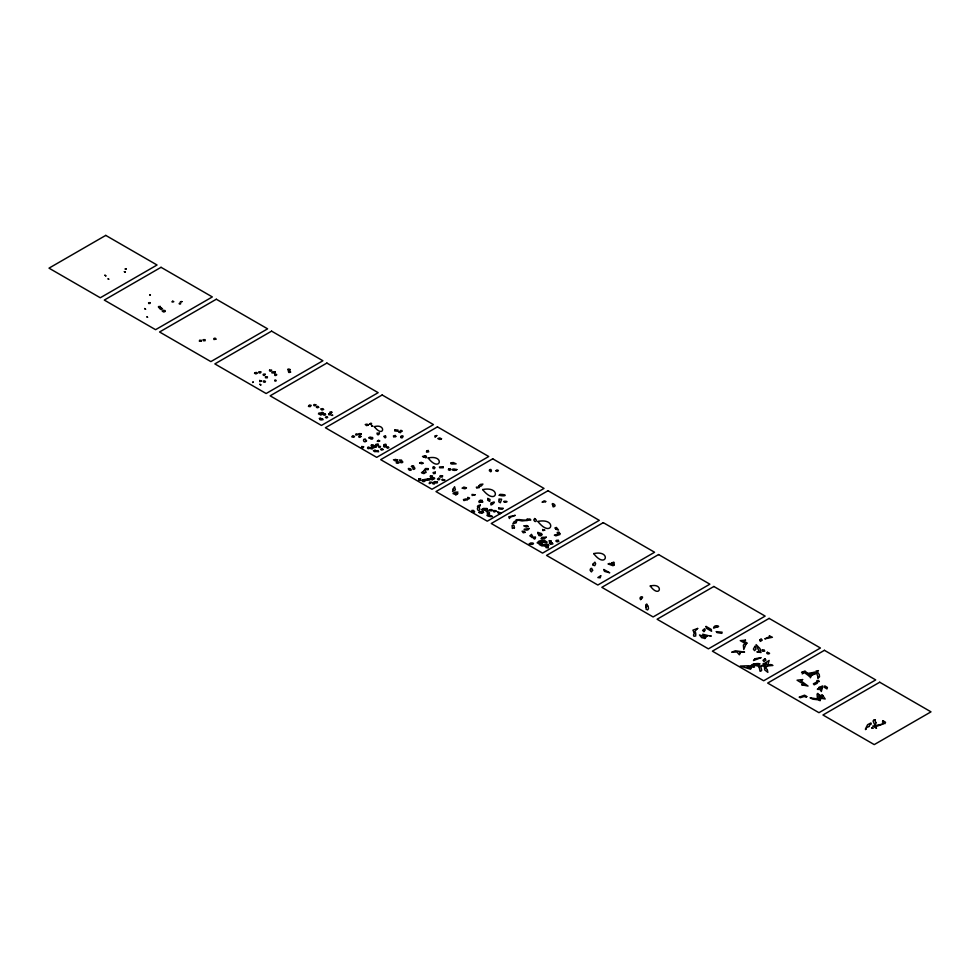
<?xml version="1.0" encoding="UTF-8"?>
<svg xmlns="http://www.w3.org/2000/svg" width="980" height="980" viewBox="0 0 980 980"><rect width="100%" height="100%" fill="white"/><g stroke="black" fill="none" stroke-linecap="round" stroke-linejoin="round"><path stroke-width="1.47" d="M543.68 545.015C543.814 543.851 548.273 543.398 548.874 545.309L544.709 545.517M375.671 450.714L375.61 451.363L374.532 451.29L375.671 450.714L374.96 450.286L373.392 450.702L375.413 451.351M765.98 664.109L765.478 665.959L764.682 665.8L765.772 667.38L767.401 666.18L769.165 660.422L766.433 662.198C767.071 664.158 763.163 666.02 763.065 663.705L766.299 662.848M538.51 533.916L538.853 535.509L541.046 535.901L540.543 534.602M817.381 697.821L817.075 694.097L817.786 693.399L819.684 695.408L819.023 695.396L819.378 700.075L820.101 700.737L817.492 697.993M424.646 473.022L426.165 472.397L424.928 470.143C420.959 470.265 427.635 475.606 421.449 472.74L422.956 471.552M483.287 511.866L483.042 510.899L478.681 512.332L479.551 512.712M479.392 501.258L479.11 502.483L482.932 501.87L481.548 501.331M479.465 501.001L480.151 500.547M394.977 429.865L394.646 430.906L398.039 431.298L398.015 430.073L395.001 429.865M320.546 413.842L320.827 413.254L319.051 412.948L318.427 413.952L319.848 414.246M819.329 696.498L821.742 696.915L822.355 697.797L821.436 698.348L825.185 698.997L822.196 694.698L820.701 695.408L821.742 696.903M370.869 438.232L370.538 438.918C374.103 440.388 373 435.39 370.869 438.232L369.24 438.085C367.304 438.256 370.783 436.137 371.285 437.631M746.123 643.738L743.771 649.507L743.355 645.11L745.106 643.37M425.871 456.888L426.435 456.3C425.332 454.928 422.417 457.354 424.928 457.305M516.117 522.671L517.085 520.319L514.12 521.691L512.846 523.822L516.093 522.683M703.971 631.598L705.22 630.018L704.632 628.719L702.587 630.397L703.91 631.549M819.488 699.095L820.113 698.446L819.537 698.679M499.237 495.28L500.131 494.349C508.779 494.594 505.031 496.86 499.249 495.292M372.486 446.672L373.319 444.908L371.494 444.724L371.065 445.778L372.474 446.672M821.277 697.981L820.542 699.353L819.476 699.242M823.163 696.094L822.931 695.751M321.771 419.428L323.008 419.734L322.885 419.06L321.134 419.942L319.958 419.452M869.027 726.511L866.002 727.809L867.606 724.698L870.938 722.946L870.987 724.379L870.473 723.816L869.039 726.499M765.111 666.339L761.619 665.555L765.748 665.04M260.251 380.901L261.783 381.036L260.386 381.404M550.993 543.692L550.54 544.353L550.16 543.361M552.083 542.932L550.65 542.075L552.965 543.851L550.834 543.839L549.437 543.104L549.694 542.136M438.648 478.289L437.472 479C437.962 481.07 441.784 478.816 438.673 478.277M818.729 688.487C814.343 690.545 821.534 687.764 821.314 691.525L822.551 687.152M455.284 493.773L457.917 492.083L454.99 492.156C450.298 494.569 455.284 493.099 455.774 495.072L457.893 493.602L456.104 493.283M424.046 457.133L422.515 456.484L424.952 455.945M811.893 673.481L814.686 672.231L807.348 673.481M260.778 380.595L261.513 381.245M543.974 542.283L541.352 542.908M559.715 533.475L559.948 534.529L555.893 535.827L554.374 535.178L559.825 533.549L558.931 532.079L557.179 532.459L558.049 533.867M704.718 638.164L701.815 637.747L699.487 634.967L702.439 635.836L704.706 638.102M321.195 418.73L322.2 419.073M376.516 450.776L378.194 450.641L378.599 451.768L376.577 451.535M163.795 310.574L164.861 310.452L165.191 311.505L164.101 311.615M767.463 665.984L772.914 665.457L770.807 664.562L767.781 664.857M375.94 446.672L376.651 446.598L375.855 444.369L378.06 443.94L378.402 445.018L374.299 445.753M538.645 542.761L537.101 542.846L539.417 541.695M375.071 450.335L376.92 451.278L374.617 451.682M541.56 541.671L543.533 541.842M427.709 479.882L425.296 480.629L422.895 479.784L428.591 478.828M481.413 512.957L482.907 512.552M485.749 509.392L487.317 509.416L487.526 510.788L486.411 511.401L484.598 509.661M818.668 699.855L812.824 699.193L810.092 697.821L818.153 699.034M755.102 664.22L753.853 663.877L754.294 664.391M500.462 513.581L498.257 513.091L497.448 511.805L501.246 513.116M819.415 697.429L821.73 698.115M809.798 675.477L804.972 671.006L801.567 672.415L803.318 672.231L802.24 673.836L804.458 672.66L809.75 676.433L808.537 674.902M757.724 664.783L759.39 666.473L755.102 665.346M428.125 457.954C440.167 473.536 445.582 454.304 428.125 457.954M482.638 489.559C496.664 507.138 502.274 485.566 482.638 489.559M537.836 521.434C551.875 539.184 557.89 517.428 537.836 521.434M593.709 553.59C606.02 569.87 612.047 549.707 593.709 553.59M650.255 586.028C660.373 599.589 664.22 582.328 650.255 586.028M528.073 526.383L526.321 527.056L523.724 525.844L526.824 525.562L528.073 526.383M558.22 540.323L558.882 541.352C556.138 543.03 554.141 539.6 558.22 540.323M437.435 482.001C437.938 484.316 434.042 481.339 434.299 484.022C431.298 484.512 432.596 480.8 434.777 482.724L434.557 481.596L437.435 482.001M365.589 439.395L365.516 440.375L366.643 440.89C363.102 444.283 362.306 437.472 365.589 439.395M203.313 339.656L203.289 340.721L205.139 340.734L205.151 339.668L203.313 339.656M769.435 635.861L769.423 636.792L764.792 638.862L772.412 637.282L769.435 635.861M315.793 404.752C314.298 407.79 311.836 403.331 315.793 404.752M533.671 537.702C534.517 542.173 537.359 534.357 533.671 537.702M435.291 472.127L435.181 473.487L433.564 473.659L433.087 472.544L435.291 472.127M491.164 503.083L491.127 503.781C488.996 507.922 499.249 499.114 491.164 503.083M265.127 374.262C264.514 377.643 260.827 373.172 265.127 374.262M498.722 507.995L498.685 508.902L502.238 509.269L503.279 508.314L498.722 507.995M418.791 479L418.962 480.225L420.812 480.261L420.591 478.595L418.791 479M760.517 650.438L761.043 652.533L756.854 651.884L759.169 651.676L756.119 644.607L759.929 648.539L760.517 650.438M400.857 436.786C400.036 438.134 403.086 438.305 402.694 436.909C404.458 435.647 400.673 435.267 400.857 436.786M442.568 475.9L442.262 476.966C438.795 477.971 438.856 474.651 442.568 475.9M759.206 667.405L760.039 671.251L760.884 671.153L761.717 670.283L760.774 666.633L761.558 665.996L759.684 666.29L759.206 667.405M553.222 505.925L553.149 506.905C558.98 505.913 549.192 500.609 553.222 505.925M201.292 341.003L199.381 341.26L199.589 340.207L201.415 340.329L201.292 341.003M259.859 384.307L260.827 384.932L259.859 384.307M399.705 460.22L400.489 461.507L402.045 461.041L401.469 460.073L399.705 460.22M269.574 370.158C268.826 371.628 272.085 371.543 271.619 370.024L269.574 370.158M530.143 535.889L532.299 537.738L533.022 536.918L531.417 534.308L530.143 535.889M865.573 728.691L865.499 729.586L866.418 728.581L865.573 728.691M479.281 507.407L479.845 509.661C477.934 512.944 475.741 506.354 479.281 507.407M275.037 374.152C273.138 377.276 279.753 374.152 275.037 374.152M547.771 546.571L548.42 547.869L545.946 547.587L546.142 545.713L547.991 545.701L547.771 546.571M436.762 435.561L435.145 437.264L434.936 435.843L436.762 435.561M430.477 475.9C429.044 477.762 433.246 477.603 432.425 475.863L430.477 475.9M426.643 451.155L426.521 452.148L428.726 451.829L428.199 450.408L426.643 451.155M600.789 575.713L600.238 577.832L597.874 577.575L600.667 575.762M428.321 468.673L428.076 469.702L424.732 469.518L425.614 468.514L428.321 468.673M448.571 469.126L448.473 469.898L449.869 470.351L450.629 469.555L450.31 468.648L448.571 469.126M265.592 376.688L265.445 377.753L267.283 377.839L267.43 376.773L265.592 376.688M646.016 607.024L646.126 609.266L647.609 609.928L648.49 608.629L648.123 605.861L646.273 606.632L645.992 605.542L646.016 607.024M740.219 653.158L739.398 654.799L736.899 651.97L731.717 652.239L735.331 650.781L744.543 652.08L739.349 652.104L740.219 653.158M818.116 677.376L817.773 678.283L819.513 676.886L819.268 674.583L817.075 671.484L818.423 670.626L815.911 671.165L818.116 677.376M380.461 446.549C379.456 449.6 376.443 444.638 380.461 446.549M527.118 519.216L527.179 520.38L530.817 519.976L529.923 518.971L527.118 519.216M374.311 426.643C383.878 438.979 386.745 423.25 374.311 426.643M764.461 667L764.682 669.867L767.855 672.366L767.279 669.585L764.461 667M124.387 271.73L125.342 272.036L124.387 271.73M179.426 303.298L179.316 303.959L180.737 303.714L179.426 303.298M108.119 278.896L108.719 279.141L108.119 278.896M487.881 498.979L487.685 500.18L489.706 501.417L489.988 499.433L487.721 498.355L487.881 498.979M875.802 722.395L874.65 720.104L875.373 719.822L873.78 719.835L873.082 721.133L874.723 724.808L876.059 723.326L875.802 722.395M144.685 308.565L145.554 309.19L144.685 308.565M215.821 339.227L213.934 339.509C212.807 337.916 216.372 337.708 215.821 339.227M430.685 479.232L432.437 479.943L432.621 478.706L430.49 478.387L430.685 479.232M614.203 564.884L613.039 565.73L608.041 563.929L609.768 563.402L614.203 564.884M453.164 489.02L452.576 491.458L455.418 489.816L454.573 486.729L453.164 489.02M474.541 511.768L472.066 511.658L471.833 510.433L473.585 510.458L474.541 511.768M641.226 599.037L640.565 599.711C638.017 595.938 645.502 595.779 641.226 599.037M695.616 634.072L695.727 635.983L693.963 636.289L693.473 635.126L694.477 632.872L695.665 632.737L695.616 634.072M824.56 686.564L824.352 687.298L826.973 688.94L827.389 687.47L824.866 685.902L824.56 686.564M750.901 668.189L750.619 669.23L740.255 666.069L748.842 665.751L754.576 666.841L747.115 667.062L750.901 668.189M646.188 604.783C648.478 605.934 646.396 602.663 646.188 604.783M479.122 485.7L478.853 486.729L481.327 485.921L482.92 484.083L480.151 484.451L479.122 485.7M882.919 720.643L882.502 722.113L884.916 723.706L885.528 722.272L882.919 720.643M499.298 500.168L498.759 501.748L500.327 502.789L501.638 499.188L498.955 499.053L499.298 500.168M550.968 540.899L550.233 543.471L549.07 540.629L550.968 540.899M489.449 513.263L489.253 513.949L487.281 513.287L487.219 511.621L489.265 512.185L489.449 513.263M480.359 505.129L479.196 507.162L477.75 507.064C476.525 506.023 479.281 505.043 480.359 505.129M716.356 631.647L716.968 632.578L721.831 633.35L722.125 632.186L716.356 631.647M467.852 497.448L467.766 498.673L468.808 498.967L469.591 498.048L467.852 497.448M275.196 371.885L274.302 373.037L271.766 372.792L272.697 371.763L275.196 371.885M328.986 413.646L328.655 414.699L330.468 414.883L330.799 413.842L328.986 413.646M819.072 687.384L818.57 689.001L822.453 687.47L822.796 685.902L819.072 687.384M385.728 446.488C383.817 448.558 382.237 444.761 385.52 445.778L385.728 446.488M611.79 562.961C611.52 564.982 615.918 563.684 613.75 562.128L611.79 562.961M818.888 681.602L816.989 681.872L816.904 680.512L818.741 680.426L818.888 681.602M368.088 447.26C366.177 448.767 369.901 449.404 369.95 447.517L368.088 447.26M546.264 537.224L544.819 538.4L541.009 538.596L542.43 537.334L546.264 537.224M361.228 433.785L360.75 434.814C356.34 435.169 358.558 432.841 361.228 433.785M603.851 569.527L604.489 571.389L609.719 572.786L603.851 569.527M411.453 466.517L412.948 467.031L412.886 468.293C412.323 470.351 416.059 469.114 414.589 467.73L414.136 467.313C412.274 467.117 415.398 465.5 412.2 465.721L411.453 466.517M528.992 528.428C528.796 530.572 525.403 530.45 524.104 529.335L528.992 528.428M442.899 466.725L443.34 467.766L439.702 467.791L439.444 466.995L442.899 466.725M399.056 432.156L400.33 432.682L401.114 431.678C404.556 431.176 399.166 429.142 400.281 431.421L399.056 432.156M263.902 381.085L263.485 382.004L265.065 382.237L265.482 381.318L263.902 381.085M419.624 463.013L421.743 463.797L423.336 463.197L421.143 462.303L419.624 463.013M434.275 468.612C431.629 469.494 433.013 464.483 435.022 467.693L434.275 468.612M542.651 529.531L542.932 530.609L544.917 530.131L542.651 529.531M759.794 663.926L752.126 666.057C748.389 664.526 758.545 662.737 759.794 663.926M275.013 380.191L274.657 380.877L275.858 381.085L276.213 380.387L275.013 380.191M534.688 518.53L533.794 519.951C535.105 523.59 538.363 520.294 534.688 518.53M331.84 412.213C330.53 415.287 327.969 410.559 331.84 412.213M754.6 646.971L753.399 649.079L754.527 650.659L756.009 649.103L755.139 646.053L754.6 646.971M495.929 470.755L497.62 471.38L498.428 470.437L496.909 469.898L495.929 470.755M475.055 494.778L472.14 495.488L472.005 494.422L475.055 494.778M308.798 405.745L308.431 406.406L310.207 406.7L311.224 405.401L309.533 404.948L308.798 405.745M811.661 675.392L810.338 677.756L809.541 674.767L810.154 674.142L815.887 673.432L811.661 675.392M593.084 564.051L592.68 565.056L594.799 565.644L595.668 563.745L594.885 562.153L593.084 564.051M545.26 501.736L542.05 502.164L544.231 500.817L545.946 501.515L545.26 501.736M361.73 446.537L361.534 447.664L362.98 447.836L363.764 446.733L361.73 446.537M510.176 517.269L509.441 518.494L508.743 516.791L515.272 515.333L510.176 517.269M378.905 441.404L377.251 441.27L378.574 440.179L379.848 440.963L378.905 441.404M489.645 470.241L489.363 470.694C492.021 474.21 492.132 467.913 489.547 469.677L489.645 470.241M442.36 479.343L441.919 480.053L442.825 480.482L444.957 479.967L442.36 479.343M385.716 437.129L385.201 437.925L383.756 436.418L385.471 435.671L385.716 437.129M400.967 461.519C398.921 462.511 402.327 463.43 402.915 461.972L400.967 461.519M704.338 636.179L704.804 638.605L706.629 636.412L705.98 636.192L708.356 635.665L702.697 634.219L704.338 636.179M482.283 500.462L481.168 501.564L479.171 501.172L480.408 500.155L482.283 500.462M360.91 436.529C358.594 439.175 357.467 434.74 360.91 436.529M126.2 268.937L125.244 268.998L126.2 268.937M181.949 301.62L180.504 301.718L181.949 301.62M806.761 696.535L806.246 697.27L804.225 696.462L800.329 697.723L799.19 697.16L804.568 695.175L806.761 696.535M529.347 543.79C532.397 545.762 536.195 542.528 530.744 542.969L529.347 543.79M592.618 570.238L591.455 571.904L590.83 571.316C588.625 569.748 592.177 566.477 592.091 569.503L592.655 570.201M754.894 658.78L753.51 660.532L761.142 657.629L754.894 658.78M697.674 628.45C695.58 630.201 695.555 630.912 694.293 632.786L692.885 630.164L697.674 628.45M376.002 446.794L374.091 447.652L373.441 446.488L374.446 445.545L376.002 446.794M478.987 487.354C481.254 488.371 474.455 485.615 476.77 488.15L478.987 487.354M429.705 482.332C427.072 485.713 434.826 481.009 429.705 482.332M764.89 658.707L763.004 660.348L763.984 661.549L765.944 660.079L764.89 658.707M465.77 487.93L465.071 488.812L462.082 488.15L463.883 487.06L466.48 487.844L465.77 487.93M709.789 635.861L711.027 636.032L709.789 635.861M289.921 369.472C287.422 372.106 286.466 367.574 289.921 369.472M379.407 433.16C379.407 434.287 377.839 435.757 377.129 434.005L377.018 433.087L379.407 433.16M716.797 627.065L713.575 628.082C714.04 623.586 722.162 626.771 716.797 627.065M353.547 437.239L351.722 436.835L352.91 435.659L354.552 436.492L353.547 437.239M369.448 424.046C372.376 426.251 372.277 421.265 369.485 424.009M489.13 510.163L490.992 510.948L492.916 510.286L491.127 509.453L489.13 510.163M767.438 652.3C765.245 653.415 768.957 654.836 769.594 653.28L767.438 652.3M396.753 462.205L396.153 462.854L397.843 463.32C401.126 462.707 396.827 460.71 396.753 462.205M541.621 543.226L539.907 543.998L538.302 541.952L540.298 541.94L538.522 541.438L542.112 540.066L544.856 540.372L540.531 541.977L541.621 543.226M555.844 529.176L558.502 530.045L556.395 527.436L554.901 527.951L555.844 529.176M514.451 527.828L512.32 528.428L512.087 525.537L513.937 525.439L514.451 527.828M882.968 724.036L875.618 726.67L876.5 728.263L872.69 726.107L882.968 724.036M105.828 275.894L104.958 275.233L105.828 275.894M160.916 307.696L159.838 308.774L161.418 309.717L162.484 308.761L160.916 307.696M537.836 532.434L537.947 533.745L542.148 534.774L541.524 533.549L537.836 532.434M410.902 470.045C409.42 471.588 407.129 467.656 409.064 468.489L410.743 468.881L410.902 470.045M323.572 409.42L321.954 410.081L320.717 408.966L322.432 408.599L323.572 409.42M149.72 294.858L150.369 295.078L149.72 294.858M441.515 438.807L439.849 439.469L437.815 438.562L439.702 437.913L441.515 438.807M706.017 626.441L706.445 628.278L711.554 631.267L711.235 629.405L706.139 626.465M759.77 639.989L760.358 641.398L762.244 640.161L761.129 638.825L759.77 639.989M357.59 434.52C354.54 436.81 355.52 432.045 357.59 434.52M424.499 481.425L422.919 481.646L422.049 480.555L423.458 480.004L424.499 481.425M504.847 502.262C500.082 500.535 511.646 501.356 504.847 502.262M372.13 448.742C368.59 449.33 371.591 446.231 373.16 448.044L372.13 448.742M172.713 301.228L171.917 301.865L173.815 301.681L172.713 301.228M386.512 447.174L387.418 448.252L388.913 447.713L388.154 446.745L386.512 447.174M496.211 511.156L494.128 512.013L493.344 511.046L494.888 510.458L496.211 511.156M322.126 412.421L321.06 413.144L322.396 413.879L323.67 413.107L322.126 412.421M487.023 508.547L485.296 509.686L481.719 509.551L483.459 508.424L487.023 508.547M525.109 532.361L523.259 532.789L522.107 531.246L524.141 531.197L525.109 532.361M255.033 372.89L254.494 373.257L255.915 373.931L257.458 373.123L256.184 372.376L255.033 372.89M320.288 418.95L319.823 419.501L321.428 418.975L320.534 418.056L319.272 418.46L320.288 418.95M802.608 679.569L800.844 680.769L808.047 686.049L801.652 684.8L804.507 684.787L797.071 680.194L802.608 679.569M745.486 640.185L743.967 641.141L747.336 643.162L745.915 643.836L740.268 640.638L745.486 640.185M267.075 380.926L267.075 380.926M163.538 310.427L162.251 311.199L163.574 311.934L164.861 311.162L163.538 310.427M105.754 235.396L49 268.153L100.291 297.773L157.045 265.004L105.754 235.396M161.039 267.307L104.284 300.076L155.575 329.684L212.329 296.928L161.039 267.307M216.323 299.231L159.569 331.987L210.859 361.608L267.614 328.839L216.323 299.231M271.595 331.142L214.853 363.911L266.144 393.519L322.898 360.763L271.595 331.142M326.879 363.053L270.137 395.822L321.428 425.443L378.17 392.674L326.879 363.053M382.163 394.977L325.409 427.746L376.712 457.354L433.454 424.597L382.163 394.977M437.448 426.888L380.693 459.657L431.984 489.277L488.738 456.509L437.448 426.888M492.732 458.812L435.978 491.568L487.268 521.188L544.023 488.432L492.732 458.812M548.016 490.723L491.262 523.491L542.553 553.112L599.307 520.343L548.016 490.723M603.288 522.646L546.546 555.403L597.837 585.023L654.591 552.255L603.288 522.646M658.572 554.558L601.83 587.326L653.121 616.947L709.863 584.178L658.572 554.558M713.857 586.481L657.102 619.238L708.405 648.858L765.147 616.089L713.857 586.481M769.141 618.392L712.386 651.161L763.677 680.769L820.432 648.013L769.141 618.392M824.425 650.316L767.671 683.072L818.962 712.693L875.716 679.924L824.425 650.316M879.709 682.227L822.955 714.996L874.246 744.604L931 711.848L879.709 682.227M368.309 425.087L366.569 425.639L365.258 424.512L367.047 424.132L368.309 425.087M383.045 449.575L381.343 450.077L380.595 449.208L382.029 448.62L383.045 449.575M253.122 382.016L252.62 382.445L253.122 382.016M147.012 316.883L147.539 317.324L147.012 316.883M259.712 380.473L259.798 381.575L260.729 381.306L259.712 380.473M456.852 469.567C455.737 471.552 448.852 469.543 453.887 468.967L456.852 469.567M395.663 459.498L393.47 459.779L395.491 461.053L397.917 459.975L395.663 459.498M326.61 416.672L325.385 417.321L326.499 418.031L327.724 417.382L326.61 416.672M481.327 512.981L479.22 512.466L482.528 511.45L483.667 512.344L481.327 512.981M816.328 682.288L813.363 683.807L814.184 684.812L817.345 683.207L816.328 682.288M432.633 478.02L433.307 479.073C436.002 479.073 434.201 476.782 432.633 478.02M451.168 462.768L450.812 463.663L451.988 464.055L456.129 463.846L453.36 462.548L451.168 462.768M467.472 499.641L463.957 500.56L463.43 499.58L466.223 498.857L467.472 499.641M546.289 542.491L543.435 541.707L545.909 541.327L547.146 542.173L546.289 542.491M318.659 407.325C316.76 408.856 314.739 405.732 317.924 406.333L318.659 407.325M386.108 445.337L384.001 445.851L383.719 444.687L385.752 444.173L386.108 445.337M395.773 436.578L393.691 436.994L393.446 435.88L395.393 435.439L395.773 436.578M332.612 415.214L331.877 415.41L332.612 415.214M321.379 413.621L319.701 414.062L320.448 415.03L322.138 414.601L321.379 413.621M324.956 413.854L323.265 414.271L323.988 415.251L325.679 414.834L324.956 413.854M372.596 425.982L371.812 426.079L372.596 425.982M426.325 456.668L425.92 457.893L424.279 456.913L426.325 456.668M290.055 371.138L288.328 371.506L288.965 372.51L290.693 372.143L290.055 371.138M428.836 478.791L427.562 478.987L427.831 480.077L429.804 479.869L428.836 478.791M519.253 519.608L516.093 519.719L522.046 520.931L527.363 520.417L519.253 519.608M545.493 545.774L541.903 545.921L539.135 544.402L542.626 544.476L545.493 545.774M149.928 302.649L148.58 302.747L148.74 303.518L150.087 303.433L149.928 302.649M160.291 306.471L158.454 306.569L158.638 307.622L160.463 307.524L160.291 306.471M489.437 515.137L488.273 514.757C484.034 515.149 490.49 517.33 492.413 516.46L489.437 515.137M260.668 371.726L258.806 371.775C258.046 373.552 261.832 373.356 260.668 371.726M763.04 651.124L762.048 649.875L764.143 649.899L764.743 651.186L763.04 651.124M871.808 727.907L872.874 728.238L871.808 727.907"/></g></svg>
